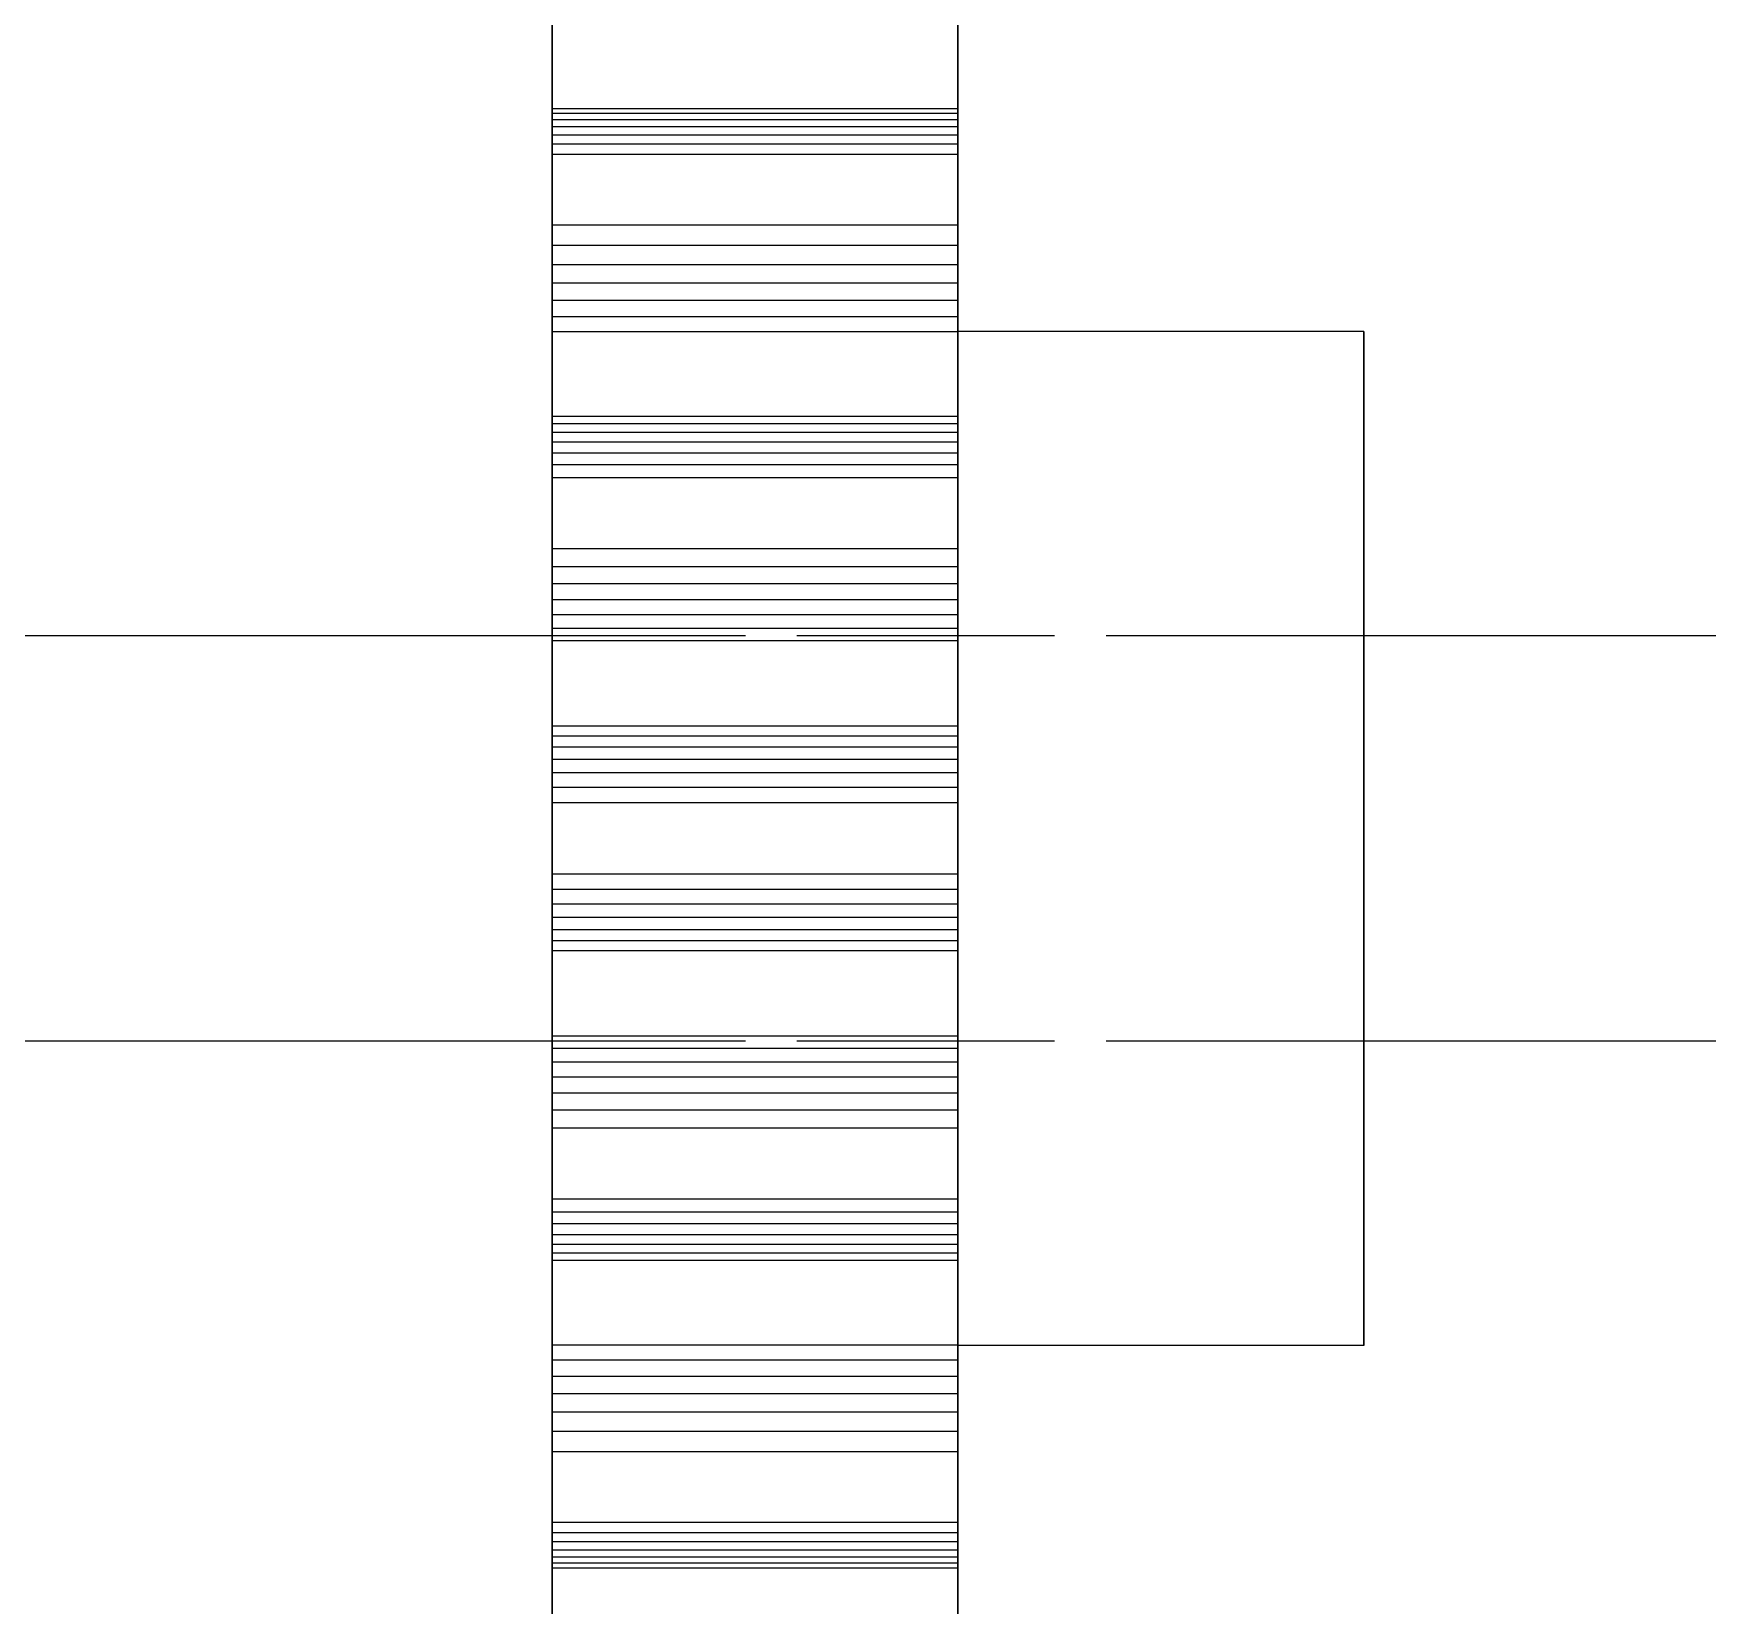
# Model space of a CAD drawing. Header units: millimetres. Extents: x -30 to 165, y -46 to 88.
# Drawn here: x 62.25 to 70.5, y -3.78 to 3.97 of the extents above; entities that cross this region are included whole.
import ezdxf

# ---------------------------------------------------------------- set-up
doc = ezdxf.new("R2010")
doc.units = ezdxf.units.MM
doc.linetypes.add('DASHED', pattern=[1.524, 1.27, -0.254])
doc.layers.add('HIDDEN', color=8, linetype='DASHED')
doc.layers.add('VISIBLE', color=7, linetype='CONTINUOUS')

msp = doc.modelspace()

# ---------------------------------------------------------------- linework, layer by layer
at = {"layer": 'HIDDEN'}
for points in [[(64.80936, 4.01159), (64.80936, 3.59766)], [(66.80936, 4.01159), (66.80936, 3.59766)], [(64.80936, 3.59766), (64.80936, 3.57398)], [(66.80936, 3.59766), (64.80936, 3.59766)], [(64.80936, 3.57398), (64.80936, 3.54435)], [(66.80936, 3.57398), (64.80936, 3.57398)], [(66.80936, 3.59766), (66.80936, 3.57398)], [(66.80936, 3.57398), (66.80936, 3.54435)], [(64.80936, 3.54435), (64.80936, 3.50917)], [(66.80936, 3.54435), (64.80936, 3.54435)], [(64.80936, 3.50917), (64.80936, 3.46873)], [(66.80936, 3.50917), (64.80936, 3.50917)], [(64.80936, 3.46873), (64.80936, 3.42327)], [(66.80936, 3.46873), (64.80936, 3.46873)], [(66.80936, 3.54435), (66.80936, 3.50917)], [(66.80936, 3.50917), (66.80936, 3.46873)], [(66.80936, 3.46873), (66.80936, 3.42327)], [(64.80936, 3.42327), (64.80936, 3.37297)], [(66.80936, 3.42327), (64.80936, 3.42327)], [(66.80936, 3.42327), (66.80936, 3.37297)], [(64.80936, 3.37297), (64.80936, 3.02463)], [(66.80936, 3.37297), (64.80936, 3.37297)], [(66.80936, 3.37297), (66.80936, 3.02463)], [(64.80936, 3.02463), (64.80936, 2.92417)], [(66.80936, 3.02463), (64.80936, 3.02463)], [(66.80936, 3.02463), (66.80936, 2.92417)], [(64.80936, 2.92417), (64.80936, 2.82849)], [(66.80936, 2.92417), (64.80936, 2.92417)], [(66.80936, 2.92417), (66.80936, 2.82849)], [(64.80936, 2.82849), (64.80936, 2.73779)], [(66.80936, 2.82849), (64.80936, 2.82849)], [(66.80936, 2.82849), (66.80936, 2.73779)], [(64.80936, 2.73779), (64.80936, 2.65233)], [(66.80936, 2.73779), (64.80936, 2.73779)], [(66.80936, 2.73779), (66.80936, 2.65233)], [(64.80936, 2.65233), (64.80936, 2.57241)], [(66.80936, 2.65233), (64.80936, 2.65233)], [(66.80936, 2.65233), (66.80936, 2.57241)], [(64.80936, 2.57241), (64.80936, 2.49843)], [(66.80936, 2.57241), (64.80936, 2.57241)], [(66.80936, 2.57241), (66.80936, 2.49843)], [(64.80936, 2.49843), (64.80936, 2.08076)], [(66.80936, 2.49843), (64.80936, 2.49843)], [(66.80936, 0), (66.80936, 0.03968), (66.80936, 0.07937), (66.80936, 0.11905), (66.80936, 0.15873), (66.80936, 0.19841), (66.80936, 0.2381), (66.80936, 0.27778), (66.80936, 0.31746), (66.80936, 0.35714), (66.80936, 0.39683), (66.80936, 0.43651), (66.80936, 0.47619), (66.80936, 0.51587), (66.80936, 0.55556), (66.80936, 0.59524), (66.80936, 0.63492), (66.80936, 0.6746), (66.80936, 0.71429), (66.80936, 0.75397), (66.80936, 0.79365), (66.80936, 0.83333), (66.80936, 0.87302), (66.80936, 0.9127), (66.80936, 0.95238), (66.80936, 0.99206), (66.80936, 1.03175), (66.80936, 1.07143), (66.80936, 1.11111), (66.80936, 1.15079), (66.80936, 1.19048), (66.80936, 1.23016), (66.80936, 1.26984), (66.80936, 1.30952), (66.80936, 1.34921), (66.80936, 1.38889), (66.80936, 1.42857), (66.80936, 1.46825), (66.80936, 1.50794), (66.80936, 1.54762), (66.80936, 1.5873), (66.80936, 1.62698), (66.80936, 1.66667), (66.80936, 1.70635), (66.80936, 1.74603), (66.80936, 1.78571), (66.80936, 1.8254), (66.80936, 1.86508), (66.80936, 1.90476), (66.80936, 1.94444), (66.80936, 1.98413), (66.80936, 2.02381), (66.80936, 2.06349), (66.80936, 2.10317), (66.80936, 2.14286), (66.80936, 2.18254), (66.80936, 2.22222), (66.80936, 2.2619), (66.80936, 2.30159), (66.80936, 2.34127), (66.80936, 2.38095), (66.80936, 2.42063), (66.80936, 2.46032), (66.80936, 2.5)], [(66.80936, 2.5), (66.80936, 2.42063), (66.80936, 2.34127), (66.80936, 2.2619), (66.80936, 2.18254), (66.80936, 2.10317), (66.80936, 2.02381), (66.80936, 1.94444), (66.80936, 1.86508), (66.80936, 1.78571), (66.80936, 1.70635), (66.80936, 1.62698), (66.80936, 1.54762), (66.80936, 1.46825), (66.80936, 1.38889), (66.80936, 1.30952), (66.80936, 1.23016), (66.80936, 1.15079), (66.80936, 1.07143), (66.80936, 0.99206), (66.80936, 0.9127), (66.80936, 0.83333), (66.80936, 0.75397), (66.80936, 0.6746), (66.80936, 0.59524), (66.80936, 0.51587), (66.80936, 0.43651), (66.80936, 0.35714), (66.80936, 0.27778), (66.80936, 0.19841), (66.80936, 0.11905), (66.80936, 0.03968), (66.80936, -0.03968), (66.80936, -0.11905), (66.80936, -0.19841), (66.80936, -0.27778), (66.80936, -0.35714), (66.80936, -0.43651), (66.80936, -0.51587), (66.80936, -0.59524), (66.80936, -0.6746), (66.80936, -0.75397), (66.80936, -0.83333), (66.80936, -0.9127), (66.80936, -0.99206), (66.80936, -1.07143), (66.80936, -1.15079), (66.80936, -1.23016), (66.80936, -1.30952), (66.80936, -1.38889), (66.80936, -1.46825), (66.80936, -1.54762), (66.80936, -1.62698), (66.80936, -1.70635), (66.80936, -1.78571), (66.80936, -1.86508), (66.80936, -1.94444), (66.80936, -2.02381), (66.80936, -2.10317), (66.80936, -2.18254), (66.80936, -2.2619), (66.80936, -2.34127), (66.80936, -2.42063), (66.80936, -2.5)], [(66.80936, 2.49843), (66.80936, 2.08076)], [(68.80936, 2.5), (68.80936, 2.42063), (68.80936, 2.34127), (68.80936, 2.2619), (68.80936, 2.18254), (68.80936, 2.10317), (68.80936, 2.02381), (68.80936, 1.94444), (68.80936, 1.86508), (68.80936, 1.78571), (68.80936, 1.70635), (68.80936, 1.62698), (68.80936, 1.54762), (68.80936, 1.46825), (68.80936, 1.38889), (68.80936, 1.30952), (68.80936, 1.23016), (68.80936, 1.15079), (68.80936, 1.07143), (68.80936, 0.99206), (68.80936, 0.9127), (68.80936, 0.83333), (68.80936, 0.75397), (68.80936, 0.6746), (68.80936, 0.59524), (68.80936, 0.51587), (68.80936, 0.43651), (68.80936, 0.35714), (68.80936, 0.27778), (68.80936, 0.19841), (68.80936, 0.11905), (68.80936, 0.03968), (68.80936, -0.03968), (68.80936, -0.11905), (68.80936, -0.19841), (68.80936, -0.27778), (68.80936, -0.35714), (68.80936, -0.43651), (68.80936, -0.51587), (68.80936, -0.59524), (68.80936, -0.6746), (68.80936, -0.75397), (68.80936, -0.83333), (68.80936, -0.9127), (68.80936, -0.99206), (68.80936, -1.07143), (68.80936, -1.15079), (68.80936, -1.23016), (68.80936, -1.30952), (68.80936, -1.38889), (68.80936, -1.46825), (68.80936, -1.54762), (68.80936, -1.62698), (68.80936, -1.70635), (68.80936, -1.78571), (68.80936, -1.86508), (68.80936, -1.94444), (68.80936, -2.02381), (68.80936, -2.10317), (68.80936, -2.18254), (68.80936, -2.2619), (68.80936, -2.34127), (68.80936, -2.42063), (68.80936, -2.5)], [(64.80936, 2.08076), (64.80936, 2.0442)], [(66.80936, 2.08076), (64.80936, 2.08076)], [(66.80936, 2.08076), (66.80936, 2.0442)], [(64.80936, 2.0442), (64.80936, 2.00166)], [(66.80936, 2.0442), (64.80936, 2.0442)], [(64.80936, 2.00166), (64.80936, 1.95353)], [(66.80936, 2.00166), (64.80936, 2.00166)], [(66.80936, 2.0442), (66.80936, 2.00166)], [(66.80936, 2.00166), (66.80936, 1.95353)], [(64.80936, 1.95353), (64.80936, 1.90011)], [(66.80936, 1.95353), (64.80936, 1.95353)], [(64.80936, 1.90011), (64.80936, 1.84165)], [(66.80936, 1.90011), (64.80936, 1.90011)], [(66.80936, 1.95353), (66.80936, 1.90011)], [(66.80936, 1.90011), (66.80936, 1.84165)], [(64.80936, 1.84165), (64.80936, 1.77832)], [(66.80936, 1.84165), (64.80936, 1.84165)], [(66.80936, 1.84165), (66.80936, 1.77832)], [(64.80936, 1.77832), (64.80936, 1.42764)], [(66.80936, 1.77832), (64.80936, 1.77832)], [(66.80936, 1.77832), (66.80936, 1.42764)], [(64.80936, 1.42764), (64.80936, 1.33918)], [(66.80936, 1.42764), (64.80936, 1.42764)], [(66.80936, 1.42764), (66.80936, 1.33918)], [(64.80936, 1.33918), (64.80936, 1.25554)], [(66.80936, 1.33918), (64.80936, 1.33918)], [(66.80936, 1.33918), (66.80936, 1.25554)], [(64.80936, 1.25554), (64.80936, 1.17694)], [(66.80936, 1.25554), (64.80936, 1.25554)], [(66.80936, 1.25554), (66.80936, 1.17694)], [(64.80936, 1.17694), (64.80936, 1.10362)], [(66.80936, 1.17694), (64.80936, 1.17694)], [(66.80936, 1.17694), (66.80936, 1.10362)], [(64.80936, 1.10362), (64.80936, 1.03587)], [(66.80936, 1.10362), (64.80936, 1.10362)], [(66.80936, 1.10362), (66.80936, 1.03587)], [(64.80936, 1.03587), (64.80936, 0.9741)], [(66.80936, 1.03587), (64.80936, 1.03587)], [(64.80936, 0), (64.80936, 0.01587), (64.80936, 0.03175), (64.80936, 0.04762), (64.80936, 0.06349), (64.80936, 0.07937), (64.80936, 0.09524), (64.80936, 0.11111), (64.80936, 0.12698), (64.80936, 0.14286), (64.80936, 0.15873), (64.80936, 0.1746), (64.80936, 0.19048), (64.80936, 0.20635), (64.80936, 0.22222), (64.80936, 0.2381), (64.80936, 0.25397), (64.80936, 0.26984), (64.80936, 0.28571), (64.80936, 0.30159), (64.80936, 0.31746), (64.80936, 0.33333), (64.80936, 0.34921), (64.80936, 0.36508), (64.80936, 0.38095), (64.80936, 0.39683), (64.80936, 0.4127), (64.80936, 0.42857), (64.80936, 0.44444), (64.80936, 0.46032), (64.80936, 0.47619), (64.80936, 0.49206), (64.80936, 0.50794), (64.80936, 0.52381), (64.80936, 0.53968), (64.80936, 0.55556), (64.80936, 0.57143), (64.80936, 0.5873), (64.80936, 0.60317), (64.80936, 0.61905), (64.80936, 0.63492), (64.80936, 0.65079), (64.80936, 0.66667), (64.80936, 0.68254), (64.80936, 0.69841), (64.80936, 0.71429), (64.80936, 0.73016), (64.80936, 0.74603), (64.80936, 0.7619), (64.80936, 0.77778), (64.80936, 0.79365), (64.80936, 0.80952), (64.80936, 0.8254), (64.80936, 0.84127), (64.80936, 0.85714), (64.80936, 0.87302), (64.80936, 0.88889), (64.80936, 0.90476), (64.80936, 0.92063), (64.80936, 0.93651), (64.80936, 0.95238), (64.80936, 0.96825), (64.80936, 0.98413), (64.80936, 1)], [(64.80936, 1), (64.80936, 0.96825), (64.80936, 0.93651), (64.80936, 0.90476), (64.80936, 0.87302), (64.80936, 0.84127), (64.80936, 0.80952), (64.80936, 0.77778), (64.80936, 0.74603), (64.80936, 0.71429), (64.80936, 0.68254), (64.80936, 0.65079), (64.80936, 0.61905), (64.80936, 0.5873), (64.80936, 0.55556), (64.80936, 0.52381), (64.80936, 0.49206), (64.80936, 0.46032), (64.80936, 0.42857), (64.80936, 0.39683), (64.80936, 0.36508), (64.80936, 0.33333), (64.80936, 0.30159), (64.80936, 0.26984), (64.80936, 0.2381), (64.80936, 0.20635), (64.80936, 0.1746), (64.80936, 0.14286), (64.80936, 0.11111), (64.80936, 0.07937), (64.80936, 0.04762), (64.80936, 0.01587), (64.80936, -0.01587), (64.80936, -0.04762), (64.80936, -0.07937), (64.80936, -0.11111), (64.80936, -0.14286), (64.80936, -0.1746), (64.80936, -0.20635), (64.80936, -0.2381), (64.80936, -0.26984), (64.80936, -0.30159), (64.80936, -0.33333), (64.80936, -0.36508), (64.80936, -0.39683), (64.80936, -0.42857), (64.80936, -0.46032), (64.80936, -0.49206), (64.80936, -0.52381), (64.80936, -0.55556), (64.80936, -0.5873), (64.80936, -0.61905), (64.80936, -0.65079), (64.80936, -0.68254), (64.80936, -0.71429), (64.80936, -0.74603), (64.80936, -0.77778), (64.80936, -0.80952), (64.80936, -0.84127), (64.80936, -0.87302), (64.80936, -0.90476), (64.80936, -0.93651), (64.80936, -0.96825), (64.80936, -1)], [(68.80936, 1), (64.80936, 1)], [(68.80936, 1), (64.80936, 1)], [(66.80936, 1.03587), (66.80936, 0.9741)], [(68.80936, 0), (68.80936, 0.01587), (68.80936, 0.03175), (68.80936, 0.04762), (68.80936, 0.06349), (68.80936, 0.07937), (68.80936, 0.09524), (68.80936, 0.11111), (68.80936, 0.12698), (68.80936, 0.14286), (68.80936, 0.15873), (68.80936, 0.1746), (68.80936, 0.19048), (68.80936, 0.20635), (68.80936, 0.22222), (68.80936, 0.2381), (68.80936, 0.25397), (68.80936, 0.26984), (68.80936, 0.28571), (68.80936, 0.30159), (68.80936, 0.31746), (68.80936, 0.33333), (68.80936, 0.34921), (68.80936, 0.36508), (68.80936, 0.38095), (68.80936, 0.39683), (68.80936, 0.4127), (68.80936, 0.42857), (68.80936, 0.44444), (68.80936, 0.46032), (68.80936, 0.47619), (68.80936, 0.49206), (68.80936, 0.50794), (68.80936, 0.52381), (68.80936, 0.53968), (68.80936, 0.55556), (68.80936, 0.57143), (68.80936, 0.5873), (68.80936, 0.60317), (68.80936, 0.61905), (68.80936, 0.63492), (68.80936, 0.65079), (68.80936, 0.66667), (68.80936, 0.68254), (68.80936, 0.69841), (68.80936, 0.71429), (68.80936, 0.73016), (68.80936, 0.74603), (68.80936, 0.7619), (68.80936, 0.77778), (68.80936, 0.79365), (68.80936, 0.80952), (68.80936, 0.8254), (68.80936, 0.84127), (68.80936, 0.85714), (68.80936, 0.87302), (68.80936, 0.88889), (68.80936, 0.90476), (68.80936, 0.92063), (68.80936, 0.93651), (68.80936, 0.95238), (68.80936, 0.96825), (68.80936, 0.98413), (68.80936, 1)], [(68.80936, 1), (68.80936, 0.96825), (68.80936, 0.93651), (68.80936, 0.90476), (68.80936, 0.87302), (68.80936, 0.84127), (68.80936, 0.80952), (68.80936, 0.77778), (68.80936, 0.74603), (68.80936, 0.71429), (68.80936, 0.68254), (68.80936, 0.65079), (68.80936, 0.61905), (68.80936, 0.5873), (68.80936, 0.55556), (68.80936, 0.52381), (68.80936, 0.49206), (68.80936, 0.46032), (68.80936, 0.42857), (68.80936, 0.39683), (68.80936, 0.36508), (68.80936, 0.33333), (68.80936, 0.30159), (68.80936, 0.26984), (68.80936, 0.2381), (68.80936, 0.20635), (68.80936, 0.1746), (68.80936, 0.14286), (68.80936, 0.11111), (68.80936, 0.07937), (68.80936, 0.04762), (68.80936, 0.01587), (68.80936, -0.01587), (68.80936, -0.04762), (68.80936, -0.07937), (68.80936, -0.11111), (68.80936, -0.14286), (68.80936, -0.1746), (68.80936, -0.20635), (68.80936, -0.2381), (68.80936, -0.26984), (68.80936, -0.30159), (68.80936, -0.33333), (68.80936, -0.36508), (68.80936, -0.39683), (68.80936, -0.42857), (68.80936, -0.46032), (68.80936, -0.49206), (68.80936, -0.52381), (68.80936, -0.55556), (68.80936, -0.5873), (68.80936, -0.61905), (68.80936, -0.65079), (68.80936, -0.68254), (68.80936, -0.71429), (68.80936, -0.74603), (68.80936, -0.77778), (68.80936, -0.80952), (68.80936, -0.84127), (68.80936, -0.87302), (68.80936, -0.90476), (68.80936, -0.93651), (68.80936, -0.96825), (68.80936, -1)], [(64.80936, 0.9741), (64.80936, 0.55457)], [(66.80936, 0.9741), (64.80936, 0.9741)], [(66.80936, 0.9741), (66.80936, 0.55457)], [(64.80936, 0.55457), (64.80936, 0.50529)], [(66.80936, 0.55457), (64.80936, 0.55457)], [(64.80936, 0.50529), (64.80936, 0.45002)], [(66.80936, 0.50529), (64.80936, 0.50529)], [(66.80936, 0.55457), (66.80936, 0.50529)], [(66.80936, 0.50529), (66.80936, 0.45002)], [(64.80936, 0.45002), (64.80936, 0.38916)], [(66.80936, 0.45002), (64.80936, 0.45002)], [(66.80936, 0.45002), (66.80936, 0.38916)], [(64.80936, 0.38916), (64.80936, 0.323)], [(66.80936, 0.38916), (64.80936, 0.38916)], [(66.80936, 0.38916), (66.80936, 0.323)], [(64.80936, 0.323), (64.80936, 0.2518)], [(66.80936, 0.323), (64.80936, 0.323)], [(64.80936, 0.2518), (64.80936, 0.17573)], [(66.80936, 0.2518), (64.80936, 0.2518)], [(66.80936, 0.323), (66.80936, 0.2518)], [(66.80936, 0.2518), (66.80936, 0.17573)], [(64.80936, 0.17573), (64.80936, -0.17573)], [(66.80936, 0.17573), (64.80936, 0.17573)], [(66.80936, 0.17573), (66.80936, -0.17573)], [(64.80936, -1), (64.80936, -0.98413), (64.80936, -0.96825), (64.80936, -0.95238), (64.80936, -0.93651), (64.80936, -0.92063), (64.80936, -0.90476), (64.80936, -0.88889), (64.80936, -0.87302), (64.80936, -0.85714), (64.80936, -0.84127), (64.80936, -0.8254), (64.80936, -0.80952), (64.80936, -0.79365), (64.80936, -0.77778), (64.80936, -0.7619), (64.80936, -0.74603), (64.80936, -0.73016), (64.80936, -0.71429), (64.80936, -0.69841), (64.80936, -0.68254), (64.80936, -0.66667), (64.80936, -0.65079), (64.80936, -0.63492), (64.80936, -0.61905), (64.80936, -0.60317), (64.80936, -0.5873), (64.80936, -0.57143), (64.80936, -0.55556), (64.80936, -0.53968), (64.80936, -0.52381), (64.80936, -0.50794), (64.80936, -0.49206), (64.80936, -0.47619), (64.80936, -0.46032), (64.80936, -0.44444), (64.80936, -0.42857), (64.80936, -0.4127), (64.80936, -0.39683), (64.80936, -0.38095), (64.80936, -0.36508), (64.80936, -0.34921), (64.80936, -0.33333), (64.80936, -0.31746), (64.80936, -0.30159), (64.80936, -0.28571), (64.80936, -0.26984), (64.80936, -0.25397), (64.80936, -0.2381), (64.80936, -0.22222), (64.80936, -0.20635), (64.80936, -0.19048), (64.80936, -0.1746), (64.80936, -0.15873), (64.80936, -0.14286), (64.80936, -0.12698), (64.80936, -0.11111), (64.80936, -0.09524), (64.80936, -0.07937), (64.80936, -0.06349), (64.80936, -0.04762), (64.80936, -0.03175), (64.80936, -0.01587), (64.80936, 0)], [(66.80936, -2.5), (66.80936, -2.46032), (66.80936, -2.42063), (66.80936, -2.38095), (66.80936, -2.34127), (66.80936, -2.30159), (66.80936, -2.2619), (66.80936, -2.22222), (66.80936, -2.18254), (66.80936, -2.14286), (66.80936, -2.10317), (66.80936, -2.06349), (66.80936, -2.02381), (66.80936, -1.98413), (66.80936, -1.94444), (66.80936, -1.90476), (66.80936, -1.86508), (66.80936, -1.8254), (66.80936, -1.78571), (66.80936, -1.74603), (66.80936, -1.70635), (66.80936, -1.66667), (66.80936, -1.62698), (66.80936, -1.5873), (66.80936, -1.54762), (66.80936, -1.50794), (66.80936, -1.46825), (66.80936, -1.42857), (66.80936, -1.38889), (66.80936, -1.34921), (66.80936, -1.30952), (66.80936, -1.26984), (66.80936, -1.23016), (66.80936, -1.19048), (66.80936, -1.15079), (66.80936, -1.11111), (66.80936, -1.07143), (66.80936, -1.03175), (66.80936, -0.99206), (66.80936, -0.95238), (66.80936, -0.9127), (66.80936, -0.87302), (66.80936, -0.83333), (66.80936, -0.79365), (66.80936, -0.75397), (66.80936, -0.71429), (66.80936, -0.6746), (66.80936, -0.63492), (66.80936, -0.59524), (66.80936, -0.55556), (66.80936, -0.51587), (66.80936, -0.47619), (66.80936, -0.43651), (66.80936, -0.39683), (66.80936, -0.35714), (66.80936, -0.31746), (66.80936, -0.27778), (66.80936, -0.2381), (66.80936, -0.19841), (66.80936, -0.15873), (66.80936, -0.11905), (66.80936, -0.07937), (66.80936, -0.03968), (66.80936, 0)], [(68.80936, -1), (68.80936, -0.98413), (68.80936, -0.96825), (68.80936, -0.95238), (68.80936, -0.93651), (68.80936, -0.92063), (68.80936, -0.90476), (68.80936, -0.88889), (68.80936, -0.87302), (68.80936, -0.85714), (68.80936, -0.84127), (68.80936, -0.8254), (68.80936, -0.80952), (68.80936, -0.79365), (68.80936, -0.77778), (68.80936, -0.7619), (68.80936, -0.74603), (68.80936, -0.73016), (68.80936, -0.71429), (68.80936, -0.69841), (68.80936, -0.68254), (68.80936, -0.66667), (68.80936, -0.65079), (68.80936, -0.63492), (68.80936, -0.61905), (68.80936, -0.60317), (68.80936, -0.5873), (68.80936, -0.57143), (68.80936, -0.55556), (68.80936, -0.53968), (68.80936, -0.52381), (68.80936, -0.50794), (68.80936, -0.49206), (68.80936, -0.47619), (68.80936, -0.46032), (68.80936, -0.44444), (68.80936, -0.42857), (68.80936, -0.4127), (68.80936, -0.39683), (68.80936, -0.38095), (68.80936, -0.36508), (68.80936, -0.34921), (68.80936, -0.33333), (68.80936, -0.31746), (68.80936, -0.30159), (68.80936, -0.28571), (68.80936, -0.26984), (68.80936, -0.25397), (68.80936, -0.2381), (68.80936, -0.22222), (68.80936, -0.20635), (68.80936, -0.19048), (68.80936, -0.1746), (68.80936, -0.15873), (68.80936, -0.14286), (68.80936, -0.12698), (68.80936, -0.11111), (68.80936, -0.09524), (68.80936, -0.07937), (68.80936, -0.06349), (68.80936, -0.04762), (68.80936, -0.03175), (68.80936, -0.01587), (68.80936, 0)], [(64.80936, -0.17573), (64.80936, -0.2518)], [(66.80936, -0.17573), (64.80936, -0.17573)], [(66.80936, -0.17573), (66.80936, -0.2518)], [(64.80936, -0.2518), (64.80936, -0.323)], [(66.80936, -0.2518), (64.80936, -0.2518)], [(64.80936, -0.323), (64.80936, -0.38916)], [(66.80936, -0.323), (64.80936, -0.323)], [(66.80936, -0.2518), (66.80936, -0.323)], [(66.80936, -0.323), (66.80936, -0.38916)], [(64.80936, -0.38916), (64.80936, -0.45002)], [(66.80936, -0.38916), (64.80936, -0.38916)], [(66.80936, -0.38916), (66.80936, -0.45002)], [(64.80936, -0.45002), (64.80936, -0.50529)], [(66.80936, -0.45002), (64.80936, -0.45002)], [(66.80936, -0.45002), (66.80936, -0.50529)], [(64.80936, -0.50529), (64.80936, -0.55457)], [(66.80936, -0.50529), (64.80936, -0.50529)], [(64.80936, -0.55457), (64.80936, -0.9741)], [(66.80936, -0.55457), (64.80936, -0.55457)], [(66.80936, -0.50529), (66.80936, -0.55457)], [(66.80936, -0.55457), (66.80936, -0.9741)], [(64.80936, -0.9741), (64.80936, -1.03587)], [(66.80936, -0.9741), (64.80936, -0.9741)], [(66.80936, -0.9741), (66.80936, -1.03587)], [(68.80936, -1), (64.80936, -1)], [(68.80936, -1), (64.80936, -1)], [(64.80936, -1.03587), (64.80936, -1.10362)], [(66.80936, -1.03587), (64.80936, -1.03587)], [(66.80936, -1.03587), (66.80936, -1.10362)], [(64.80936, -1.10362), (64.80936, -1.17694)], [(66.80936, -1.10362), (64.80936, -1.10362)], [(66.80936, -1.10362), (66.80936, -1.17694)], [(64.80936, -1.17694), (64.80936, -1.25554)], [(66.80936, -1.17694), (64.80936, -1.17694)], [(66.80936, -1.17694), (66.80936, -1.25554)], [(64.80936, -1.25554), (64.80936, -1.33918)], [(66.80936, -1.25554), (64.80936, -1.25554)], [(66.80936, -1.25554), (66.80936, -1.33918)], [(64.80936, -1.33918), (64.80936, -1.42764)], [(66.80936, -1.33918), (64.80936, -1.33918)], [(66.80936, -1.33918), (66.80936, -1.42764)], [(64.80936, -1.42764), (64.80936, -1.77832)], [(66.80936, -1.42764), (64.80936, -1.42764)], [(66.80936, -1.42764), (66.80936, -1.77832)], [(64.80936, -1.77832), (64.80936, -1.84165)], [(66.80936, -1.77832), (64.80936, -1.77832)], [(66.80936, -1.77832), (66.80936, -1.84165)], [(64.80936, -1.84165), (64.80936, -1.90011)], [(66.80936, -1.84165), (64.80936, -1.84165)], [(66.80936, -1.84165), (66.80936, -1.90011)], [(64.80936, -1.90011), (64.80936, -1.95353)], [(66.80936, -1.90011), (64.80936, -1.90011)], [(64.80936, -1.95353), (64.80936, -2.00166)], [(66.80936, -1.95353), (64.80936, -1.95353)], [(66.80936, -1.90011), (66.80936, -1.95353)], [(66.80936, -1.95353), (66.80936, -2.00166)], [(64.80936, -2.00166), (64.80936, -2.0442)], [(66.80936, -2.00166), (64.80936, -2.00166)], [(64.80936, -2.0442), (64.80936, -2.08076)], [(66.80936, -2.0442), (64.80936, -2.0442)], [(66.80936, -2.00166), (66.80936, -2.0442)], [(66.80936, -2.0442), (66.80936, -2.08076)], [(64.80936, -2.08076), (64.80936, -2.49843)], [(66.80936, -2.08076), (64.80936, -2.08076)], [(66.80936, -2.08076), (66.80936, -2.49843)], [(64.80936, -2.49843), (64.80936, -2.57241)], [(66.80936, -2.49843), (64.80936, -2.49843)], [(66.80936, -2.49843), (66.80936, -2.57241)], [(64.80936, -2.57241), (64.80936, -2.65233)], [(66.80936, -2.57241), (64.80936, -2.57241)], [(66.80936, -2.57241), (66.80936, -2.65233)], [(64.80936, -2.65233), (64.80936, -2.73779)], [(66.80936, -2.65233), (64.80936, -2.65233)], [(66.80936, -2.65233), (66.80936, -2.73779)], [(64.80936, -2.73779), (64.80936, -2.82849)], [(66.80936, -2.73779), (64.80936, -2.73779)], [(66.80936, -2.73779), (66.80936, -2.82849)], [(64.80936, -2.82849), (64.80936, -2.92417)], [(66.80936, -2.82849), (64.80936, -2.82849)], [(66.80936, -2.82849), (66.80936, -2.92417)], [(64.80936, -2.92417), (64.80936, -3.02463)], [(66.80936, -2.92417), (64.80936, -2.92417)], [(66.80936, -2.92417), (66.80936, -3.02463)], [(64.80936, -3.02463), (64.80936, -3.37297)], [(66.80936, -3.02463), (64.80936, -3.02463)], [(66.80936, -3.02463), (66.80936, -3.37297)], [(64.80936, -3.37297), (64.80936, -3.42327)], [(66.80936, -3.37297), (64.80936, -3.37297)], [(66.80936, -3.37297), (66.80936, -3.42327)], [(64.80936, -3.42327), (64.80936, -3.46873)], [(66.80936, -3.42327), (64.80936, -3.42327)], [(66.80936, -3.42327), (66.80936, -3.46873)], [(64.80936, -3.46873), (64.80936, -3.50917)], [(66.80936, -3.46873), (64.80936, -3.46873)], [(64.80936, -3.50917), (64.80936, -3.54435)], [(66.80936, -3.50917), (64.80936, -3.50917)], [(64.80936, -3.54435), (64.80936, -3.57398)], [(66.80936, -3.54435), (64.80936, -3.54435)], [(66.80936, -3.46873), (66.80936, -3.50917)], [(66.80936, -3.50917), (66.80936, -3.54435)], [(66.80936, -3.54435), (66.80936, -3.57398)], [(64.80936, -3.57398), (64.80936, -3.59766)], [(66.80936, -3.57398), (64.80936, -3.57398)], [(64.80936, -3.59766), (64.80936, -4.01159)], [(66.80936, -3.59766), (64.80936, -3.59766)], [(66.80936, -3.57398), (66.80936, -3.59766)], [(66.80936, -3.59766), (66.80936, -4.01159)]]:
    msp.add_lwpolyline(points, dxfattribs=at)
at = {"layer": 'VISIBLE'}
for points in [[(64.80936, 3.59766), (64.80936, 4.01159)], [(66.80936, 3.59766), (66.80936, 4.01159)], [(64.80936, 3.57398), (64.80936, 3.59766)], [(66.80936, 3.59766), (64.80936, 3.59766)], [(64.80936, 3.54435), (64.80936, 3.57398)], [(66.80936, 3.57398), (64.80936, 3.57398)], [(66.80936, 3.57398), (66.80936, 3.59766)], [(66.80936, 3.54435), (66.80936, 3.57398)], [(64.80936, 3.50917), (64.80936, 3.54435)], [(66.80936, 3.54435), (64.80936, 3.54435)], [(64.80936, 3.46873), (64.80936, 3.50917)], [(66.80936, 3.50917), (64.80936, 3.50917)], [(64.80936, 3.42327), (64.80936, 3.46873)], [(66.80936, 3.46873), (64.80936, 3.46873)], [(66.80936, 3.50917), (66.80936, 3.54435)], [(66.80936, 3.46873), (66.80936, 3.50917)], [(66.80936, 3.42327), (66.80936, 3.46873)], [(64.80936, 3.37297), (64.80936, 3.42327)], [(66.80936, 3.42327), (64.80936, 3.42327)], [(66.80936, 3.37297), (66.80936, 3.42327)], [(64.80936, 3.02463), (64.80936, 3.37297)], [(66.80936, 3.37297), (64.80936, 3.37297)], [(66.80936, 3.02463), (66.80936, 3.37297)], [(64.80936, 2.92417), (64.80936, 3.02463)], [(66.80936, 3.02463), (64.80936, 3.02463)], [(66.80936, 2.92417), (66.80936, 3.02463)], [(64.80936, 2.82849), (64.80936, 2.92417)], [(66.80936, 2.92417), (64.80936, 2.92417)], [(66.80936, 2.82849), (66.80936, 2.92417)], [(64.80936, 2.73779), (64.80936, 2.82849)], [(66.80936, 2.82849), (64.80936, 2.82849)], [(66.80936, 2.73779), (66.80936, 2.82849)], [(64.80936, 2.65233), (64.80936, 2.73779)], [(66.80936, 2.73779), (64.80936, 2.73779)], [(66.80936, 2.65233), (66.80936, 2.73779)], [(64.80936, 2.57241), (64.80936, 2.65233)], [(66.80936, 2.65233), (64.80936, 2.65233)], [(66.80936, 2.57241), (66.80936, 2.65233)], [(64.80936, 2.49843), (64.80936, 2.57241)], [(66.80936, 2.57241), (64.80936, 2.57241)], [(66.80936, 2.49843), (66.80936, 2.57241)], [(64.80936, 2.08076), (64.80936, 2.49843)], [(66.80936, 2.49843), (64.80936, 2.49843)], [(68.80936, 2.5), (66.80936, 2.5)], [(66.80936, 2.08076), (66.80936, 2.49843)], [(68.80936, 0), (68.80936, 0.03968), (68.80936, 0.07937), (68.80936, 0.11905), (68.80936, 0.15873), (68.80936, 0.19841), (68.80936, 0.2381), (68.80936, 0.27778), (68.80936, 0.31746), (68.80936, 0.35714), (68.80936, 0.39683), (68.80936, 0.43651), (68.80936, 0.47619), (68.80936, 0.51587), (68.80936, 0.55556), (68.80936, 0.59524), (68.80936, 0.63492), (68.80936, 0.6746), (68.80936, 0.71429), (68.80936, 0.75397), (68.80936, 0.79365), (68.80936, 0.83333), (68.80936, 0.87302), (68.80936, 0.9127), (68.80936, 0.95238), (68.80936, 0.99206), (68.80936, 1.03175), (68.80936, 1.07143), (68.80936, 1.11111), (68.80936, 1.15079), (68.80936, 1.19048), (68.80936, 1.23016), (68.80936, 1.26984), (68.80936, 1.30952), (68.80936, 1.34921), (68.80936, 1.38889), (68.80936, 1.42857), (68.80936, 1.46825), (68.80936, 1.50794), (68.80936, 1.54762), (68.80936, 1.5873), (68.80936, 1.62698), (68.80936, 1.66667), (68.80936, 1.70635), (68.80936, 1.74603), (68.80936, 1.78571), (68.80936, 1.8254), (68.80936, 1.86508), (68.80936, 1.90476), (68.80936, 1.94444), (68.80936, 1.98413), (68.80936, 2.02381), (68.80936, 2.06349), (68.80936, 2.10317), (68.80936, 2.14286), (68.80936, 2.18254), (68.80936, 2.22222), (68.80936, 2.2619), (68.80936, 2.30159), (68.80936, 2.34127), (68.80936, 2.38095), (68.80936, 2.42063), (68.80936, 2.46032), (68.80936, 2.5)], [(64.80936, 2.0442), (64.80936, 2.08076)], [(66.80936, 2.08076), (64.80936, 2.08076)], [(66.80936, 2.0442), (66.80936, 2.08076)], [(64.80936, 2.00166), (64.80936, 2.0442)], [(66.80936, 2.0442), (64.80936, 2.0442)], [(64.80936, 1.95353), (64.80936, 2.00166)], [(66.80936, 2.00166), (64.80936, 2.00166)], [(66.80936, 2.00166), (66.80936, 2.0442)], [(66.80936, 1.95353), (66.80936, 2.00166)], [(64.80936, 1.90011), (64.80936, 1.95353)], [(66.80936, 1.95353), (64.80936, 1.95353)], [(64.80936, 1.84165), (64.80936, 1.90011)], [(66.80936, 1.90011), (64.80936, 1.90011)], [(66.80936, 1.90011), (66.80936, 1.95353)], [(66.80936, 1.84165), (66.80936, 1.90011)], [(64.80936, 1.77832), (64.80936, 1.84165)], [(66.80936, 1.84165), (64.80936, 1.84165)], [(66.80936, 1.77832), (66.80936, 1.84165)], [(64.80936, 1.42764), (64.80936, 1.77832)], [(66.80936, 1.77832), (64.80936, 1.77832)], [(66.80936, 1.42764), (66.80936, 1.77832)], [(64.80936, 1.33918), (64.80936, 1.42764)], [(66.80936, 1.42764), (64.80936, 1.42764)], [(66.80936, 1.33918), (66.80936, 1.42764)], [(64.80936, 1.25554), (64.80936, 1.33918)], [(66.80936, 1.33918), (64.80936, 1.33918)], [(66.80936, 1.25554), (66.80936, 1.33918)], [(64.80936, 1.17694), (64.80936, 1.25554)], [(66.80936, 1.25554), (64.80936, 1.25554)], [(66.80936, 1.17694), (66.80936, 1.25554)], [(64.80936, 1.10362), (64.80936, 1.17694)], [(66.80936, 1.17694), (64.80936, 1.17694)], [(66.80936, 1.10362), (66.80936, 1.17694)], [(64.80936, 1.03587), (64.80936, 1.10362)], [(66.80936, 1.10362), (64.80936, 1.10362)], [(66.80936, 1.03587), (66.80936, 1.10362)], [(64.80936, 1), (60.49936, 1)], [(64.80936, 0.9741), (64.80936, 1.03587)], [(66.80936, 1.03587), (64.80936, 1.03587)], [(66.80936, 0.9741), (66.80936, 1.03587)], [(84.70936, 1), (68.80936, 1)], [(64.80936, 0.55457), (64.80936, 0.9741)], [(66.80936, 0.9741), (64.80936, 0.9741)], [(66.80936, 0.55457), (66.80936, 0.9741)], [(64.80936, 0.50529), (64.80936, 0.55457)], [(66.80936, 0.55457), (64.80936, 0.55457)], [(64.80936, 0.45002), (64.80936, 0.50529)], [(66.80936, 0.50529), (64.80936, 0.50529)], [(66.80936, 0.50529), (66.80936, 0.55457)], [(66.80936, 0.45002), (66.80936, 0.50529)], [(64.80936, 0.38916), (64.80936, 0.45002)], [(66.80936, 0.45002), (64.80936, 0.45002)], [(66.80936, 0.38916), (66.80936, 0.45002)], [(64.80936, 0.323), (64.80936, 0.38916)], [(66.80936, 0.38916), (64.80936, 0.38916)], [(66.80936, 0.323), (66.80936, 0.38916)], [(64.80936, 0.2518), (64.80936, 0.323)], [(66.80936, 0.323), (64.80936, 0.323)], [(64.80936, 0.17573), (64.80936, 0.2518)], [(66.80936, 0.2518), (64.80936, 0.2518)], [(66.80936, 0.2518), (66.80936, 0.323)], [(66.80936, 0.17573), (66.80936, 0.2518)], [(64.80936, -0.17573), (64.80936, 0.17573)], [(66.80936, 0.17573), (64.80936, 0.17573)], [(66.80936, -0.17573), (66.80936, 0.17573)], [(68.80936, -2.5), (68.80936, -2.46032), (68.80936, -2.42063), (68.80936, -2.38095), (68.80936, -2.34127), (68.80936, -2.30159), (68.80936, -2.2619), (68.80936, -2.22222), (68.80936, -2.18254), (68.80936, -2.14286), (68.80936, -2.10317), (68.80936, -2.06349), (68.80936, -2.02381), (68.80936, -1.98413), (68.80936, -1.94444), (68.80936, -1.90476), (68.80936, -1.86508), (68.80936, -1.8254), (68.80936, -1.78571), (68.80936, -1.74603), (68.80936, -1.70635), (68.80936, -1.66667), (68.80936, -1.62698), (68.80936, -1.5873), (68.80936, -1.54762), (68.80936, -1.50794), (68.80936, -1.46825), (68.80936, -1.42857), (68.80936, -1.38889), (68.80936, -1.34921), (68.80936, -1.30952), (68.80936, -1.26984), (68.80936, -1.23016), (68.80936, -1.19048), (68.80936, -1.15079), (68.80936, -1.11111), (68.80936, -1.07143), (68.80936, -1.03175), (68.80936, -0.99206), (68.80936, -0.95238), (68.80936, -0.9127), (68.80936, -0.87302), (68.80936, -0.83333), (68.80936, -0.79365), (68.80936, -0.75397), (68.80936, -0.71429), (68.80936, -0.6746), (68.80936, -0.63492), (68.80936, -0.59524), (68.80936, -0.55556), (68.80936, -0.51587), (68.80936, -0.47619), (68.80936, -0.43651), (68.80936, -0.39683), (68.80936, -0.35714), (68.80936, -0.31746), (68.80936, -0.27778), (68.80936, -0.2381), (68.80936, -0.19841), (68.80936, -0.15873), (68.80936, -0.11905), (68.80936, -0.07937), (68.80936, -0.03968), (68.80936, 0)], [(64.80936, -0.2518), (64.80936, -0.17573)], [(66.80936, -0.17573), (64.80936, -0.17573)], [(66.80936, -0.2518), (66.80936, -0.17573)], [(64.80936, -0.323), (64.80936, -0.2518)], [(66.80936, -0.2518), (64.80936, -0.2518)], [(64.80936, -0.38916), (64.80936, -0.323)], [(66.80936, -0.323), (64.80936, -0.323)], [(66.80936, -0.323), (66.80936, -0.2518)], [(66.80936, -0.38916), (66.80936, -0.323)], [(64.80936, -0.45002), (64.80936, -0.38916)], [(66.80936, -0.38916), (64.80936, -0.38916)], [(66.80936, -0.45002), (66.80936, -0.38916)], [(66.80936, -0.45002), (64.80936, -0.45002)], [(64.80936, -0.50529), (64.80936, -0.45002)], [(66.80936, -0.50529), (66.80936, -0.45002)], [(66.80936, -0.50529), (64.80936, -0.50529)], [(64.80936, -0.55457), (64.80936, -0.50529)], [(66.80936, -0.55457), (64.80936, -0.55457)], [(64.80936, -0.9741), (64.80936, -0.55457)], [(66.80936, -0.55457), (66.80936, -0.50529)], [(66.80936, -0.9741), (66.80936, -0.55457)], [(66.80936, -0.9741), (64.80936, -0.9741)], [(64.80936, -1.03587), (64.80936, -0.9741)], [(66.80936, -1.03587), (66.80936, -0.9741)], [(64.80936, -1), (60.49936, -1)], [(64.80936, -1.10362), (64.80936, -1.03587)], [(66.80936, -1.03587), (64.80936, -1.03587)], [(66.80936, -1.10362), (66.80936, -1.03587)], [(84.70936, -1), (68.80936, -1)], [(64.80936, -1.17694), (64.80936, -1.10362)], [(66.80936, -1.10362), (64.80936, -1.10362)], [(66.80936, -1.17694), (66.80936, -1.10362)], [(64.80936, -1.25554), (64.80936, -1.17694)], [(66.80936, -1.17694), (64.80936, -1.17694)], [(66.80936, -1.25554), (66.80936, -1.17694)], [(64.80936, -1.33918), (64.80936, -1.25554)], [(66.80936, -1.25554), (64.80936, -1.25554)], [(66.80936, -1.33918), (66.80936, -1.25554)], [(64.80936, -1.42764), (64.80936, -1.33918)], [(66.80936, -1.33918), (64.80936, -1.33918)], [(66.80936, -1.42764), (66.80936, -1.33918)], [(64.80936, -1.77832), (64.80936, -1.42764)], [(66.80936, -1.42764), (64.80936, -1.42764)], [(66.80936, -1.77832), (66.80936, -1.42764)], [(64.80936, -1.84165), (64.80936, -1.77832)], [(66.80936, -1.77832), (64.80936, -1.77832)], [(66.80936, -1.84165), (66.80936, -1.77832)], [(64.80936, -1.90011), (64.80936, -1.84165)], [(66.80936, -1.84165), (64.80936, -1.84165)], [(66.80936, -1.90011), (66.80936, -1.84165)], [(64.80936, -1.95353), (64.80936, -1.90011)], [(66.80936, -1.90011), (64.80936, -1.90011)], [(64.80936, -2.00166), (64.80936, -1.95353)], [(66.80936, -1.95353), (64.80936, -1.95353)], [(66.80936, -1.95353), (66.80936, -1.90011)], [(66.80936, -2.00166), (66.80936, -1.95353)], [(64.80936, -2.0442), (64.80936, -2.00166)], [(66.80936, -2.00166), (64.80936, -2.00166)], [(64.80936, -2.08076), (64.80936, -2.0442)], [(66.80936, -2.0442), (64.80936, -2.0442)], [(66.80936, -2.0442), (66.80936, -2.00166)], [(66.80936, -2.08076), (66.80936, -2.0442)], [(64.80936, -2.49843), (64.80936, -2.08076)], [(66.80936, -2.08076), (64.80936, -2.08076)], [(66.80936, -2.49843), (66.80936, -2.08076)], [(64.80936, -2.57241), (64.80936, -2.49843)], [(66.80936, -2.49843), (64.80936, -2.49843)], [(66.80936, -2.57241), (66.80936, -2.49843)], [(68.80936, -2.5), (66.80936, -2.5)], [(64.80936, -2.65233), (64.80936, -2.57241)], [(66.80936, -2.57241), (64.80936, -2.57241)], [(66.80936, -2.65233), (66.80936, -2.57241)], [(64.80936, -2.73779), (64.80936, -2.65233)], [(66.80936, -2.65233), (64.80936, -2.65233)], [(66.80936, -2.73779), (66.80936, -2.65233)], [(64.80936, -2.82849), (64.80936, -2.73779)], [(66.80936, -2.73779), (64.80936, -2.73779)], [(66.80936, -2.82849), (66.80936, -2.73779)], [(64.80936, -2.92417), (64.80936, -2.82849)], [(66.80936, -2.82849), (64.80936, -2.82849)], [(66.80936, -2.92417), (66.80936, -2.82849)], [(64.80936, -3.02463), (64.80936, -2.92417)], [(66.80936, -2.92417), (64.80936, -2.92417)], [(66.80936, -3.02463), (66.80936, -2.92417)], [(64.80936, -3.37297), (64.80936, -3.02463)], [(66.80936, -3.02463), (64.80936, -3.02463)], [(66.80936, -3.37297), (66.80936, -3.02463)], [(64.80936, -3.42327), (64.80936, -3.37297)], [(66.80936, -3.37297), (64.80936, -3.37297)], [(66.80936, -3.42327), (66.80936, -3.37297)], [(64.80936, -3.46873), (64.80936, -3.42327)], [(66.80936, -3.42327), (64.80936, -3.42327)], [(66.80936, -3.46873), (66.80936, -3.42327)], [(64.80936, -3.50917), (64.80936, -3.46873)], [(66.80936, -3.46873), (64.80936, -3.46873)], [(64.80936, -3.54435), (64.80936, -3.50917)], [(66.80936, -3.50917), (64.80936, -3.50917)], [(64.80936, -3.57398), (64.80936, -3.54435)], [(66.80936, -3.54435), (64.80936, -3.54435)], [(66.80936, -3.50917), (66.80936, -3.46873)], [(66.80936, -3.54435), (66.80936, -3.50917)], [(66.80936, -3.57398), (66.80936, -3.54435)], [(64.80936, -3.59766), (64.80936, -3.57398)], [(66.80936, -3.57398), (64.80936, -3.57398)], [(64.80936, -4.01159), (64.80936, -3.59766)], [(66.80936, -3.59766), (64.80936, -3.59766)], [(66.80936, -3.59766), (66.80936, -3.57398)], [(66.80936, -4.01159), (66.80936, -3.59766)]]:
    msp.add_lwpolyline(points, dxfattribs=at)

doc.saveas('drawing.dxf')
